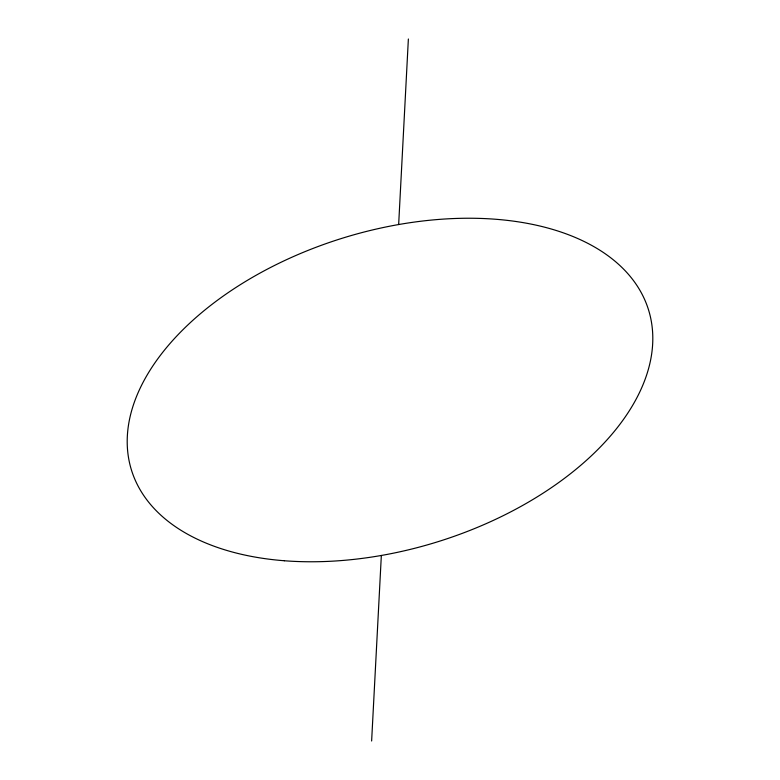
<?xml version="1.0" encoding="UTF-8"?>
<svg xmlns="http://www.w3.org/2000/svg" width="780" height="780" viewBox="0 0 780 780"><rect width="100%" height="100%" fill="white"/><g stroke="black" fill="none" stroke-linecap="round" stroke-linejoin="round"><path stroke-width="1.17" d="M371.631 741L381.342 555.467M398.658 224.533L408.369 39M284.339 560.752A270.67 159.101 -17.2 0 0 651.222 320.804A270.67 159.101 -17.2 0 0 234.439 288.444A270.67 159.101 -17.2 0 0 284.339 560.752"/></g></svg>
